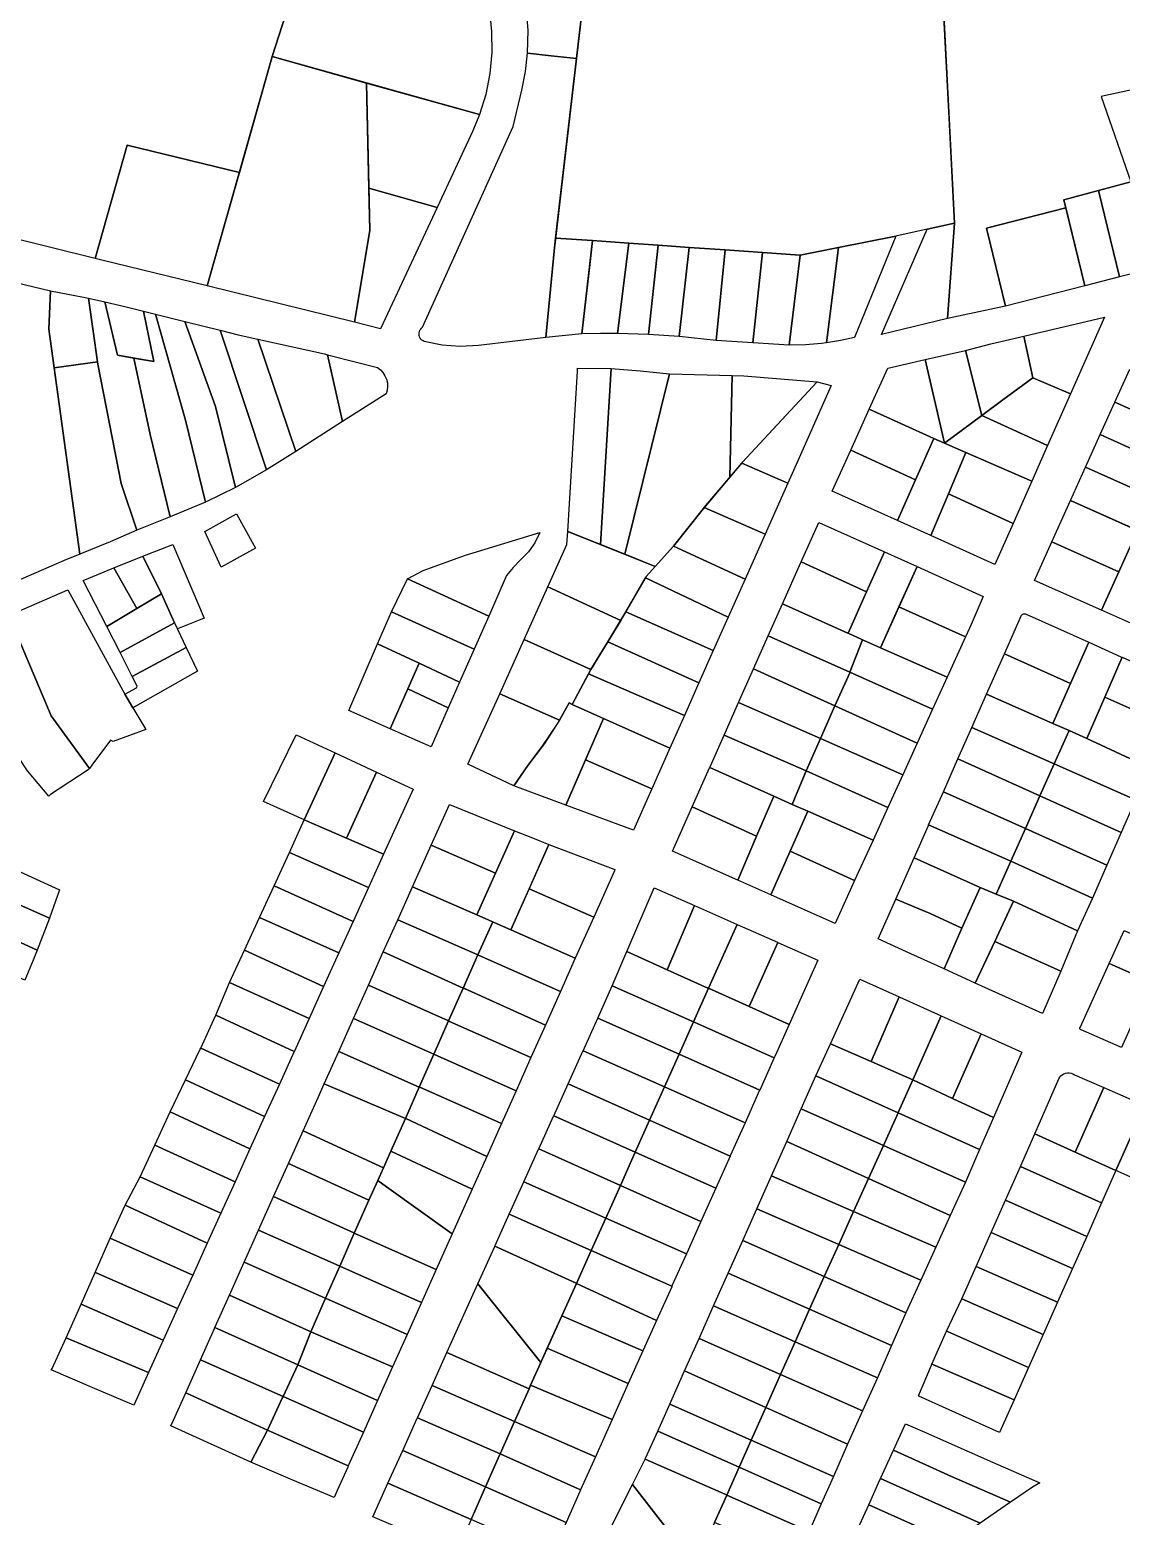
# Model space of a CAD drawing. Header units: millimetres. Extents: x 522658 to 553925, y 7796479 to 7820139.
# Drawn here: x 541053 to 541420, y 7805110 to 7805610 of the extents above; entities that cross this region are included whole.
import ezdxf

# ---------------------------------------------------------------- set-up
doc = ezdxf.new("R2010")
doc.units = ezdxf.units.MM
doc.layers.add('ZONA RESIDENCIAL 2 (ZR_2)', color=2, linetype='Continuous')

msp = doc.modelspace()

# ---------------------------------------------------------------- linework, layer by layer
at = {"layer": 'ZONA RESIDENCIAL 2 (ZR_2)'}
for points in [[(541439.02, 7805593.29), (541413.74, 7805587.81), (541423.7, 7805559.13), (541401.21, 7805553.06), (541401.86, 7805550.37), (541375.2, 7805543.5), (541381.55, 7805517.26), (541362.12, 7805513.2), (541364.39, 7805545.23), (541362.59, 7805580.5), (541359.74, 7805636.19), (541357.35, 7805683), (541356.71, 7805705.99), (541429.01, 7805706.59), (541439.02, 7805593.29)], [(541242.69, 7805539.37), (541230.26, 7805540.19), (541247.15, 7805685.32), (541259.36, 7805684.49), (541357.35, 7805683), (541364.39, 7805545.23), (541355.21, 7805543.19), (541344.65, 7805540.84), (541325.43, 7805537.05), (541312.51, 7805534.5), (541312.38, 7805534.47), (541299.81, 7805535.36), (541287.33, 7805536.23), (541275.22, 7805537.08), (541264.83, 7805537.81), (541254.89, 7805538.51), (541248.78, 7805538.94), (541242.69, 7805539.37)], [(541123.95, 7805562.29), (541086.23, 7805571.43), (541075.46, 7805533.39), (541017.12, 7805547.78), (541068.08, 7805664.23), (541082.06, 7805656.73), (541093.44, 7805651.97), (541107.46, 7805640.86), (541117.25, 7805636.09), (541123.07, 7805633.98), (541142.91, 7805626.04), (541134.99, 7805601.27), (541134.65, 7805600.07), (541123.95, 7805562.29)], [(541166.75, 7805592.37), (541167.85, 7805542.71), (541162.65, 7805511.87), (541113.14, 7805524.1), (541134.65, 7805600.07), (541134.99, 7805601.27), (541166.75, 7805592.37)], [(541237.29, 7805600.58), (541229.88, 7805536.94), (541226.99, 7805506.72), (541204.31, 7805504.03), (541198.2, 7805503.74), (541192.11, 7805504.21), (541186.12, 7805505.42), (541185.71, 7805505.62), (541185.34, 7805505.89), (541185.02, 7805506.22), (541184.76, 7805506.59), (541184.56, 7805507), (541184.44, 7805507.44), (541184.39, 7805507.89), (541184.41, 7805508.35), (541184.51, 7805508.79), (541184.68, 7805509.22), (541184.92, 7805509.61), (541185.22, 7805509.95), (541185.57, 7805510.24), (541216, 7805577.79), (541218.96, 7805590.02), (541220.17, 7805596.19), (541220.87, 7805602.43), (541228.83, 7805601.53), (541237.29, 7805600.58)], [(541190.47, 7805550.54), (541167.53, 7805556.97), (541166.75, 7805592.37), (541204.69, 7805581.74), (541202.42, 7805576.23), (541190.47, 7805550.54)], [(541123.95, 7805562.29), (541123.54, 7805560.84), (541113.14, 7805524.1), (541077.74, 7805532.83), (541075.46, 7805533.39), (541086.23, 7805571.43), (541123.95, 7805562.29)], [(541190.47, 7805550.54), (541171.46, 7805509.71), (541162.65, 7805511.87), (541167.85, 7805542.71), (541167.53, 7805556.97), (541190.47, 7805550.54)], [(541419.85, 7805527.13), (541412.82, 7805556.19), (541423.7, 7805559.13), (541424.2, 7805558.84), (541425.19, 7805558.26), (541432.9, 7805530.5), (541432.82, 7805530.47), (541419.85, 7805527.13)], [(541408.21, 7805524.13), (541401.21, 7805553.06), (541412.82, 7805556.19), (541419.85, 7805527.13), (541408.21, 7805524.13)], [(541381.55, 7805517.26), (541375.2, 7805543.5), (541401.86, 7805550.37), (541408.21, 7805524.13), (541381.55, 7805517.26)], [(541362.12, 7805513.2), (541339.92, 7805507.76), (541355.21, 7805543.19), (541364.39, 7805545.23), (541362.12, 7805513.2)], [(541239.09, 7805508.04), (541226.99, 7805506.72), (541229.88, 7805536.94), (541230.26, 7805540.19), (541242.69, 7805539.37), (541241.65, 7805530.32), (541239.09, 7805508.04)], [(541254.89, 7805538.51), (541251.13, 7805508.06), (541245.38, 7805508.11), (541239.09, 7805508.04), (541242.69, 7805539.37), (541248.78, 7805538.94), (541254.89, 7805538.51)], [(541264.83, 7805537.81), (541261.49, 7805507.72), (541251.13, 7805508.06), (541254.89, 7805538.51), (541264.83, 7805537.81)], [(541275.22, 7805537.08), (541271.88, 7805507.05), (541261.49, 7805507.72), (541264.83, 7805537.81), (541275.22, 7805537.08)], [(541287.33, 7805536.23), (541284.29, 7805505.8), (541271.88, 7805507.05), (541275.22, 7805537.08), (541287.33, 7805536.23)], [(541284.29, 7805505.8), (541287.33, 7805536.23), (541299.81, 7805535.36), (541296.62, 7805504.96), (541284.29, 7805505.8)], [(541308.85, 7805504.14), (541312.51, 7805534.5), (541325.43, 7805537.05), (541321.35, 7805504.98), (541319.75, 7805504.78), (541314.31, 7805504.3), (541308.85, 7805504.14)], [(541321.35, 7805504.98), (541325.43, 7805537.05), (541344.65, 7805540.84), (541330.79, 7805506.76), (541326.09, 7805505.75), (541321.35, 7805504.98)], [(541013.93, 7805409.59), (540989.43, 7805466.04), (540998.92, 7805508.87), (541014.56, 7805535.17), (541016.12, 7805534.81), (541043.11, 7805526.63), (541060.42, 7805522.51), (541059.91, 7805509.53), (541070.28, 7805433.84), (541065.1, 7805431.7), (541013.93, 7805409.59)], [(541296.62, 7805504.96), (541299.81, 7805535.36), (541312.38, 7805534.47), (541312.51, 7805534.5), (541308.85, 7805504.14), (541296.62, 7805504.96)], [(541076.2, 7805498.55), (541061.69, 7805496.53), (541059.91, 7805509.53), (541060.42, 7805522.51), (541071.53, 7805520.36), (541073.23, 7805519.98), (541076.2, 7805498.55)], [(541088.48, 7805499.86), (541093.91, 7805474.08), (541100.74, 7805446.46), (541089.52, 7805441.93), (541084.25, 7805457.68), (541076.31, 7805497.76), (541073.23, 7805519.98), (541078.76, 7805518.73), (541082.93, 7805500.85), (541088.48, 7805499.86)], [(541091.71, 7805515.65), (541095.18, 7805498.66), (541082.93, 7805500.85), (541078.76, 7805518.73), (541085.9, 7805517.11), (541091.71, 7805515.65)], [(541095.74, 7805514.64), (541105.82, 7805478.95), (541112.54, 7805451.4), (541100.74, 7805446.46), (541093.91, 7805474.08), (541088.48, 7805499.86), (541095.18, 7805498.66), (541091.71, 7805515.65), (541095.74, 7805514.64)], [(541112.54, 7805451.4), (541105.82, 7805478.95), (541095.74, 7805514.64), (541105.62, 7805512.16), (541115.92, 7805483.53), (541122.62, 7805456.33), (541112.54, 7805451.4)], [(541122.62, 7805456.33), (541115.92, 7805483.53), (541105.62, 7805512.16), (541117.47, 7805509.18), (541133.1, 7805462.2), (541122.62, 7805456.33)], [(541403.39, 7805487.76), (541390.71, 7805493.25), (541387.68, 7805507.19), (541414.84, 7805513.6), (541403.39, 7805487.76)], [(541133.1, 7805462.2), (541117.47, 7805509.18), (541123.52, 7805507.66), (541130.12, 7805506.2), (541142.89, 7805468.45), (541133.1, 7805462.2)], [(541380.65, 7805485.76), (541373.61, 7805480.51), (541368.1, 7805502.38), (541376.66, 7805504.59), (541387.68, 7805507.19), (541390.71, 7805493.25), (541380.65, 7805485.76)], [(541142.89, 7805468.45), (541130.12, 7805506.2), (541152.57, 7805501.23), (541153.62, 7805500.96), (541158.62, 7805478.45), (541142.89, 7805468.45)], [(541373.61, 7805480.51), (541361.11, 7805471.19), (541354.54, 7805499.37), (541368.1, 7805502.38), (541373.61, 7805480.51)], [(541061.69, 7805496.53), (541076.2, 7805498.55), (541076.31, 7805497.76), (541084.25, 7805457.68), (541089.52, 7805441.93), (541080.5, 7805438.05), (541070.28, 7805433.84), (541061.69, 7805496.53)], [(541158.62, 7805478.45), (541153.62, 7805500.96), (541170.43, 7805496.71), (541171.41, 7805495.92), (541172.25, 7805494.98), (541172.92, 7805493.92), (541173.41, 7805492.76), (541173.71, 7805491.54), (541173.8, 7805490.29), (541173.69, 7805489.04), (541173.37, 7805487.82), (541158.62, 7805478.45)], [(541248.98, 7805496.29), (541245.44, 7805437.08), (541234.38, 7805441.52), (541237.6, 7805495.43), (541237.64, 7805496.43), (541248.98, 7805496.29)], [(541268.55, 7805494.55), (541253.55, 7805433.83), (541245.44, 7805437.08), (541248.98, 7805496.29), (541258.78, 7805495.56), (541268.55, 7805494.55)], [(541361.11, 7805471.19), (541357.5, 7805472.82), (541335.75, 7805482.66), (541341.97, 7805496.4), (541354.54, 7805499.37), (541361.11, 7805471.19)], [(541289.69, 7805493.94), (541288.92, 7805459.81), (541280.07, 7805449.29), (541269.89, 7805436.53), (541263.79, 7805429.73), (541253.55, 7805433.83), (541268.55, 7805494.55), (541289.69, 7805493.94)], [(541288.92, 7805459.81), (541289.69, 7805493.94), (541293.56, 7805493.83), (541318.2, 7805491.9), (541293.04, 7805464.7), (541288.92, 7805459.81)], [(541312.6, 7805467.26), (541308.38, 7805457.78), (541292.91, 7805464.54), (541293.04, 7805464.7), (541300.36, 7805472.61), (541318.2, 7805491.9), (541322.98, 7805490.59), (541312.6, 7805467.26)], [(541395.73, 7805470.45), (541373.61, 7805480.51), (541380.65, 7805485.76), (541390.71, 7805493.25), (541403.39, 7805487.76), (541395.73, 7805470.45)], [(541450.66, 7805483.78), (541445.75, 7805472.66), (541418.37, 7805485.04), (541423.38, 7805496.12), (541450.66, 7805483.78)], [(541351.31, 7805458.92), (541329.52, 7805468.88), (541335.75, 7805482.66), (541357.5, 7805472.82), (541351.31, 7805458.92)], [(541445.75, 7805472.66), (541440.91, 7805461.72), (541413.45, 7805474.14), (541418.37, 7805485.04), (541445.75, 7805472.66)], [(541395.73, 7805470.45), (541390.41, 7805458.45), (541368.28, 7805468.1), (541361.11, 7805471.19), (541373.61, 7805480.51), (541395.73, 7805470.45)], [(541368.28, 7805468.1), (541362.42, 7805454.12), (541356.45, 7805440.16), (541345.24, 7805445.22), (541351.31, 7805458.92), (541357.5, 7805472.82), (541361.11, 7805471.19), (541368.28, 7805468.1)], [(541440.91, 7805461.72), (541436.09, 7805450.82), (541408.47, 7805463.12), (541413.45, 7805474.14), (541440.91, 7805461.72)], [(541351.31, 7805458.92), (541345.24, 7805445.22), (541323.3, 7805455.12), (541329.52, 7805468.88), (541351.31, 7805458.92)], [(541384.1, 7805444.21), (541362.42, 7805454.12), (541368.28, 7805468.1), (541390.41, 7805458.45), (541384.1, 7805444.21)], [(541308.38, 7805457.78), (541300.72, 7805440.55), (541280.29, 7805449.55), (541292.91, 7805464.54), (541308.38, 7805457.78)], [(541436.09, 7805450.82), (541431.11, 7805439.58), (541403.41, 7805451.91), (541408.47, 7805463.12), (541436.09, 7805450.82)], [(541384.1, 7805444.21), (541378.01, 7805430.44), (541356.45, 7805440.16), (541362.42, 7805454.12), (541384.1, 7805444.21)], [(541419.69, 7805427.98), (541397.14, 7805438.02), (541403.41, 7805451.91), (541425.96, 7805441.87), (541419.69, 7805427.98)], [(541129.35, 7805435.84), (541117.79, 7805429.47), (541112.35, 7805441.51), (541123.02, 7805447.47), (541129.35, 7805435.84)], [(541300.72, 7805440.55), (541293.98, 7805425.41), (541269.89, 7805436.53), (541280.07, 7805449.29), (541280.29, 7805449.55), (541300.72, 7805440.55)], [(541263.79, 7805429.73), (541260.76, 7805426.34), (541252.25, 7805411.65), (541252.2, 7805411.56), (541227.68, 7805422.86), (541234.12, 7805437.15), (541234.38, 7805441.52), (541263.79, 7805429.73)], [(541340.83, 7805434.63), (541334.81, 7805421.18), (541312.88, 7805431.32), (541318.77, 7805444.58), (541340.83, 7805434.63)], [(541437.06, 7805436.93), (541424.95, 7805410.11), (541413.84, 7805415.04), (541425.96, 7805441.87), (541437.06, 7805436.93)], [(541112.08, 7805412.35), (541103.1, 7805408.81), (541102.17, 7805410.77), (541097.72, 7805420.5), (541091.55, 7805433.24), (541101.55, 7805437.17), (541112.08, 7805412.35)], [(541185.81, 7805428.4), (541199.96, 7805433.56), (541224.97, 7805441.11), (541223.33, 7805437.7), (541221.14, 7805434.62), (541218.48, 7805431.93), (541216.02, 7805429.42), (541213.81, 7805426.69), (541207.79, 7805413.05), (541180.52, 7805425.54), (541185.81, 7805428.4)], [(541293.98, 7805425.41), (541288.34, 7805412.73), (541260.52, 7805425.92), (541260.76, 7805426.34), (541269.89, 7805436.53), (541293.98, 7805425.41)], [(541419.69, 7805427.98), (541413.84, 7805415.04), (541391.28, 7805425.05), (541397.14, 7805438.02), (541419.69, 7805427.98)], [(541089.47, 7805415.6), (541081.77, 7805429.26), (541091.55, 7805433.24), (541097.72, 7805420.5), (541089.47, 7805415.6)], [(541334.81, 7805421.18), (541328.65, 7805407.25), (541328.51, 7805407.31), (541306.61, 7805417.2), (541312.78, 7805431.1), (541312.88, 7805431.32), (541334.81, 7805421.18)], [(541328.65, 7805407.25), (541334.81, 7805421.18), (541340.83, 7805434.63), (541351.82, 7805429.68), (541339.52, 7805402.41), (541333.43, 7805405.09), (541333.25, 7805405.17), (541328.65, 7805407.25)], [(541089.47, 7805415.6), (541079.35, 7805409.59), (541071.46, 7805425.06), (541081.77, 7805429.26), (541089.47, 7805415.6)], [(541368.12, 7805406.08), (541345.73, 7805416.18), (541351.82, 7805429.68), (541374.03, 7805419.66), (541370.03, 7805410.26), (541368.22, 7805406.29), (541368.12, 7805406.08)], [(541073.53, 7805361.8), (541060.66, 7805379.46), (541046.49, 7805413.2), (541066.28, 7805421.84), (541085.41, 7805386.75), (541088.18, 7805382.15), (541092.54, 7805374.94), (541081.57, 7805370.81), (541080.68, 7805371.35), (541074.38, 7805362.93), (541073.53, 7805361.8)], [(541202.88, 7805401.91), (541175.12, 7805414.44), (541180.52, 7805425.54), (541207.79, 7805413.05), (541202.88, 7805401.91)], [(541252.2, 7805411.56), (541242.18, 7805395.09), (541219.71, 7805405.17), (541227.68, 7805422.86), (541252.2, 7805411.56)], [(541288.34, 7805412.73), (541283.31, 7805401.43), (541253.86, 7805414.43), (541260.52, 7805425.92), (541288.34, 7805412.73)], [(541102.17, 7805410.77), (541083.82, 7805400.82), (541079.35, 7805409.59), (541089.47, 7805415.6), (541097.72, 7805420.5), (541102.17, 7805410.77)], [(541329.23, 7805394.14), (541301.82, 7805406.42), (541306.61, 7805417.2), (541328.51, 7805407.31), (541328.65, 7805407.25), (541333.25, 7805405.17), (541333.43, 7805405.09), (541329.23, 7805394.14)], [(541052.71, 7805360.99), (541039.16, 7805381.4), (541030.27, 7805406.12), (541046.49, 7805413.2), (541060.66, 7805379.46), (541073.53, 7805361.8), (541073.16, 7805361.3), (541060.46, 7805353.04), (541059.88, 7805352.52), (541052.71, 7805360.99)], [(541202.88, 7805401.91), (541198, 7805390.86), (541184.39, 7805397.22), (541170.45, 7805403.74), (541175.12, 7805414.44), (541202.88, 7805401.91)], [(541283.31, 7805401.43), (541278.46, 7805390.54), (541247.86, 7805404.43), (541252.25, 7805411.65), (541253.86, 7805414.43), (541283.31, 7805401.43)], [(541368.12, 7805406.08), (541361.97, 7805392.54), (541339.52, 7805402.41), (541345.73, 7805416.18), (541368.12, 7805406.08)], [(541403.46, 7805390.39), (541381.23, 7805400.4), (541386.94, 7805413.3), (541387.09, 7805413.47), (541387.26, 7805413.61), (541387.45, 7805413.72), (541387.66, 7805413.8), (541387.89, 7805413.84), (541388.11, 7805413.83), (541388.33, 7805413.8), (541388.54, 7805413.72), (541409.59, 7805404.24), (541403.46, 7805390.39)], [(541106.07, 7805402.53), (541087.93, 7805392.77), (541083.82, 7805400.82), (541102.17, 7805410.77), (541106.07, 7805402.53)], [(541329.23, 7805394.14), (541329.18, 7805394), (541324.2, 7805382.91), (541296.88, 7805395.32), (541301.82, 7805406.42), (541329.23, 7805394.14)], [(541109.92, 7805394.52), (541088.18, 7805382.15), (541085.41, 7805386.75), (541089.32, 7805388.87), (541089.59, 7805389.5), (541087.93, 7805392.77), (541106.07, 7805402.53), (541109.92, 7805394.52)], [(541184.39, 7805397.22), (541180.56, 7805388.52), (541174.67, 7805375.16), (541160.79, 7805381.28), (541170.45, 7805403.74), (541184.39, 7805397.22)], [(541231.6, 7805378.06), (541211.49, 7805386.94), (541219.71, 7805405.17), (541242.17, 7805395.07), (541235.95, 7805383.54), (541235.84, 7805383.35), (541234.81, 7805383.83), (541231.6, 7805378.06)], [(541278.46, 7805390.54), (541273.6, 7805379.62), (541241.4, 7805393.65), (541242.15, 7805395.05), (541247.86, 7805404.43), (541278.46, 7805390.54)], [(541357.03, 7805381.69), (541329.23, 7805394.14), (541333.43, 7805405.09), (541339.52, 7805402.41), (541361.97, 7805392.54), (541357.03, 7805381.69)], [(541420.81, 7805399.19), (541414.92, 7805385.73), (541408.87, 7805371.91), (541408.71, 7805371.98), (541402.94, 7805374.53), (541397.5, 7805376.94), (541403.46, 7805390.39), (541409.59, 7805404.24), (541420.38, 7805399.38), (541420.81, 7805399.19)], [(541180.56, 7805388.52), (541184.39, 7805397.22), (541198, 7805390.86), (541194.17, 7805382.16), (541180.56, 7805388.52)], [(541403.46, 7805390.39), (541397.5, 7805376.94), (541375.21, 7805386.8), (541381.23, 7805400.4), (541403.46, 7805390.39)], [(541436.1, 7805376.31), (541414.92, 7805385.73), (541420.81, 7805399.19), (541441.91, 7805389.69), (541436.1, 7805376.31)], [(541273.6, 7805379.62), (541268.7, 7805368.61), (541235.84, 7805383.35), (541235.95, 7805383.54), (541241.4, 7805393.65), (541273.6, 7805379.62)], [(541324.2, 7805382.91), (541319.4, 7805371.81), (541291.84, 7805383.98), (541296.88, 7805395.32), (541324.2, 7805382.91)], [(541357.03, 7805381.69), (541351.87, 7805370.35), (541324.2, 7805382.91), (541329.18, 7805394), (541329.23, 7805394.14), (541357.03, 7805381.69)], [(541194.17, 7805382.16), (541188.41, 7805369.1), (541174.67, 7805375.16), (541180.56, 7805388.52), (541194.17, 7805382.16)], [(541231.6, 7805378.06), (541226.56, 7805370.22), (541220.95, 7805362.79), (541216.24, 7805355.99), (541200.81, 7805363.23), (541211.49, 7805386.94), (541231.6, 7805378.06)], [(541402.94, 7805374.53), (541397.95, 7805363.35), (541370.26, 7805375.6), (541375.21, 7805386.8), (541397.5, 7805376.94), (541402.94, 7805374.53)], [(541235.84, 7805383.35), (541246.43, 7805378.6), (541233.7, 7805349.49), (541216.24, 7805355.99), (541220.95, 7805362.79), (541226.04, 7805369.48), (541230.67, 7805376.51), (541234.81, 7805383.83), (541235.84, 7805383.35)], [(541314.54, 7805360.94), (541286.98, 7805373.03), (541291.84, 7805383.98), (541319.4, 7805371.81), (541314.54, 7805360.94)], [(541319.4, 7805371.81), (541324.2, 7805382.91), (541351.87, 7805370.35), (541346.99, 7805359.62), (541319.4, 7805371.81)], [(541436.1, 7805376.31), (541436.03, 7805376.15), (541429.93, 7805362.1), (541408.87, 7805371.91), (541414.92, 7805385.73), (541436.1, 7805376.31)], [(541262.63, 7805354.97), (541240.34, 7805364.67), (541246.43, 7805378.6), (541268.7, 7805368.61), (541262.63, 7805354.97)], [(541132.06, 7805350.66), (541143.01, 7805373.09), (541156.15, 7805367), (541145.79, 7805344.46), (541132.06, 7805350.66)], [(541314.54, 7805360.94), (541309.84, 7805349.7), (541303.65, 7805352.48), (541282.15, 7805362.16), (541286.98, 7805373.03), (541314.54, 7805360.94)], [(541341.98, 7805348.6), (541314.54, 7805360.94), (541319.4, 7805371.81), (541346.99, 7805359.62), (541341.98, 7805348.6)], [(541397.95, 7805363.35), (541393.14, 7805352.54), (541365.55, 7805364.97), (541370.26, 7805375.6), (541397.95, 7805363.35)], [(541408.87, 7805371.91), (541429.93, 7805362.1), (541425.24, 7805351.28), (541397.95, 7805363.35), (541402.94, 7805374.53), (541408.71, 7805371.98), (541408.87, 7805371.91)], [(541170.11, 7805360.53), (541159.98, 7805338.34), (541145.79, 7805344.46), (541156.15, 7805367), (541170.11, 7805360.53)], [(541262.63, 7805354.97), (541256.43, 7805341.03), (541233.7, 7805349.49), (541240.34, 7805364.67), (541262.63, 7805354.97)], [(541303.65, 7805352.48), (541297.89, 7805339.06), (541276.25, 7805348.9), (541282.07, 7805361.99), (541282.15, 7805362.16), (541303.65, 7805352.48)], [(541393.14, 7805352.54), (541388.25, 7805341.56), (541360.69, 7805353.98), (541365.55, 7805364.97), (541393.14, 7805352.54)], [(541393.14, 7805352.54), (541397.95, 7805363.35), (541425.24, 7805351.28), (541420.45, 7805340.24), (541393.14, 7805352.54)], [(541159.98, 7805338.34), (541170.11, 7805360.53), (541182.38, 7805354.84), (541172.46, 7805332.96), (541159.98, 7805338.34)], [(541341.98, 7805348.6), (541337.03, 7805337.72), (541315.07, 7805347.39), (541309.84, 7805349.7), (541314.54, 7805360.94), (541341.98, 7805348.6)], [(541309.14, 7805333.94), (541302.67, 7805319.25), (541291.51, 7805324.2), (541297.89, 7805339.06), (541303.65, 7805352.48), (541309.84, 7805349.7), (541315.07, 7805347.39), (541309.14, 7805333.94)], [(541383.36, 7805330.58), (541355.73, 7805342.77), (541360.69, 7805353.98), (541388.25, 7805341.56), (541383.36, 7805330.58)], [(541388.25, 7805341.56), (541393.14, 7805352.54), (541420.45, 7805340.24), (541415.67, 7805329.21), (541388.25, 7805341.56)], [(541210.05, 7805326.56), (541188.48, 7805336.01), (541194.58, 7805349.63), (541216.45, 7805340.84), (541210.05, 7805326.56)], [(541297.89, 7805339.06), (541291.51, 7805324.2), (541269.59, 7805333.91), (541276.25, 7805348.9), (541297.89, 7805339.06)], [(541309.14, 7805333.94), (541315.07, 7805347.39), (541337.03, 7805337.72), (541330.83, 7805324.08), (541309.14, 7805333.94)], [(541172.46, 7805332.96), (541167.38, 7805321.74), (541140.78, 7805333.57), (541145.79, 7805344.46), (541159.98, 7805338.34), (541172.46, 7805332.96)], [(541383.36, 7805330.58), (541378.42, 7805319.5), (541373.03, 7805321.79), (541350.84, 7805331.72), (541355.65, 7805342.6), (541355.73, 7805342.77), (541383.36, 7805330.58)], [(541383.36, 7805330.58), (541388.25, 7805341.56), (541415.67, 7805329.21), (541410.87, 7805318.16), (541383.36, 7805330.58)], [(541063.52, 7805320.98), (541060.12, 7805311.44), (541019.96, 7805329.24), (541023.86, 7805338.19), (541044.91, 7805329.47), (541063.52, 7805320.98)], [(541228.06, 7805336.18), (541215.2, 7805307.48), (541209.64, 7805309.93), (541203.75, 7805312.52), (541216.45, 7805340.84), (541222.5, 7805338.41), (541228.06, 7805336.18)], [(541221.38, 7805321.28), (541228.06, 7805336.18), (541250.23, 7805327.78), (541250.04, 7805327.35), (541243.11, 7805311.76), (541221.38, 7805321.28)], [(541167.38, 7805321.74), (541162.19, 7805310.3), (541135.62, 7805322.35), (541140.78, 7805333.57), (541167.38, 7805321.74)], [(541210.05, 7805326.56), (541203.75, 7805312.52), (541182.2, 7805322.01), (541188.48, 7805336.01), (541210.05, 7805326.56)], [(541302.67, 7805319.25), (541309.14, 7805333.94), (541330.83, 7805324.08), (541324.28, 7805309.68), (541302.67, 7805319.25)], [(541366.94, 7805308.04), (541356.19, 7805313.04), (541344.7, 7805317.86), (541350.84, 7805331.72), (541373.03, 7805321.79), (541366.94, 7805308.04)], [(541060.12, 7805311.44), (541056.01, 7805300.71), (541015.58, 7805319.18), (541019.96, 7805329.24), (541060.12, 7805311.44)], [(541378.42, 7805319.5), (541383.36, 7805330.58), (541410.87, 7805318.16), (541405.79, 7805307.13), (541384.3, 7805317.15), (541378.42, 7805319.5)], [(541162.19, 7805310.3), (541157.43, 7805299.79), (541130.71, 7805311.68), (541135.62, 7805322.35), (541162.19, 7805310.3)], [(541209.14, 7805310.15), (541204.18, 7805299.04), (541177.22, 7805310.91), (541182.2, 7805322.01), (541209.14, 7805310.15)], [(541243.11, 7805311.76), (541236.92, 7805297.92), (541215.2, 7805307.48), (541221.38, 7805321.28), (541243.11, 7805311.76)], [(541277.01, 7805315.65), (541267.85, 7805294.08), (541254.25, 7805300.19), (541263.39, 7805321.66), (541277.01, 7805315.65)], [(541384.3, 7805317.15), (541377.93, 7805303.55), (541371.39, 7805289.6), (541360.89, 7805294.38), (541366.94, 7805308.04), (541373.03, 7805321.79), (541378.42, 7805319.5), (541384.3, 7805317.15)], [(541054.66, 7805297.33), (541051.85, 7805290.6), (541011.1, 7805309.13), (541015.29, 7805318.51), (541015.58, 7805319.18), (541056.01, 7805300.71), (541054.66, 7805297.33)], [(541366.94, 7805308.04), (541360.89, 7805294.38), (541349.78, 7805299.43), (541338.71, 7805304.43), (541344.7, 7805317.86), (541356.19, 7805313.04), (541366.94, 7805308.04)], [(541400.19, 7805293.55), (541377.93, 7805303.55), (541384.3, 7805317.15), (541405.79, 7805307.13), (541400.19, 7805293.55)], [(541157.43, 7805299.79), (541152.27, 7805288.42), (541125.67, 7805300.69), (541130.71, 7805311.68), (541157.43, 7805299.79)], [(541291.33, 7805309.33), (541281.73, 7805287.84), (541281.53, 7805287.93), (541267.85, 7805294.08), (541277.01, 7805315.65), (541291.12, 7805309.42), (541291.33, 7805309.33)], [(541204.18, 7805299.04), (541199.22, 7805287.92), (541172.36, 7805300.06), (541177.22, 7805310.91), (541204.18, 7805299.04)], [(541204.18, 7805299.04), (541209.14, 7805310.15), (541209.64, 7805309.93), (541236.92, 7805297.92), (541231.95, 7805286.81), (541204.63, 7805298.84), (541204.3, 7805298.99), (541204.18, 7805299.04)], [(541281.73, 7805287.84), (541291.33, 7805309.33), (541304.95, 7805303.31), (541305.04, 7805303.26), (541295.38, 7805281.71), (541281.73, 7805287.84)], [(541449.1, 7805294.99), (541444.15, 7805283.9), (541430.41, 7805289.99), (541416.46, 7805296.18), (541421.48, 7805307.24), (541449.1, 7805294.99)], [(541295.38, 7805281.71), (541305.04, 7805303.26), (541318.52, 7805297.32), (541312.86, 7805284.69), (541308.82, 7805275.67), (541295.38, 7805281.71)], [(541400.19, 7805293.55), (541394.02, 7805279.31), (541371.39, 7805289.6), (541377.93, 7805303.55), (541400.19, 7805293.55)], [(541152.27, 7805288.42), (541147.41, 7805277.69), (541120.63, 7805289.73), (541125.67, 7805300.69), (541152.27, 7805288.42)], [(541199.22, 7805287.92), (541194.29, 7805276.88), (541167.35, 7805288.89), (541172.36, 7805300.06), (541199.22, 7805287.92)], [(541199.22, 7805287.92), (541204.18, 7805299.04), (541204.3, 7805298.99), (541204.63, 7805298.84), (541231.95, 7805286.81), (541226.86, 7805275.43), (541199.62, 7805287.74), (541199.45, 7805287.82), (541199.22, 7805287.92)], [(541276.67, 7805276.51), (541249.34, 7805288.65), (541254.25, 7805300.19), (541267.85, 7805294.08), (541281.53, 7805287.93), (541281.73, 7805287.84), (541276.67, 7805276.51)], [(541406.63, 7805274.6), (541416.46, 7805296.18), (541430.41, 7805289.99), (541420.53, 7805267.88), (541406.97, 7805273.86), (541406.89, 7805273.89), (541406.81, 7805273.92), (541406.74, 7805273.97), (541406.68, 7805274.04), (541406.64, 7805274.11), (541406.6, 7805274.19), (541406.58, 7805274.27), (541406.57, 7805274.35), (541406.58, 7805274.44), (541406.6, 7805274.52), (541406.63, 7805274.6)], [(541142.36, 7805266.55), (541116.06, 7805278.84), (541120.63, 7805289.73), (541147.41, 7805277.69), (541142.44, 7805266.73), (541142.36, 7805266.55)], [(541194.29, 7805276.88), (541189.33, 7805265.66), (541162.33, 7805277.69), (541167.35, 7805288.89), (541194.29, 7805276.88)], [(541194.29, 7805276.88), (541199.22, 7805287.92), (541199.45, 7805287.82), (541199.62, 7805287.74), (541226.86, 7805275.43), (541221.99, 7805264.54), (541194.64, 7805276.72), (541194.29, 7805276.88)], [(541276.67, 7805276.51), (541271.82, 7805265.67), (541244.46, 7805277.82), (541249.34, 7805288.65), (541276.67, 7805276.51)], [(541303.8, 7805264.47), (541276.67, 7805276.51), (541281.73, 7805287.84), (541295.38, 7805281.71), (541308.82, 7805275.67), (541303.97, 7805264.84), (541303.8, 7805264.47)], [(541345.81, 7805284.96), (541336.38, 7805263.2), (541322.7, 7805269.17), (541332.6, 7805290.93), (541345.81, 7805284.96)], [(541336.38, 7805263.2), (541345.81, 7805284.96), (541359.97, 7805278.56), (541350.4, 7805257.07), (541336.38, 7805263.2)], [(541137.41, 7805255.61), (541111, 7805267.7), (541115.93, 7805278.53), (541116.06, 7805278.84), (541142.36, 7805266.55), (541137.41, 7805255.61)], [(541189.33, 7805265.66), (541184.44, 7805254.6), (541157.35, 7805266.57), (541162.33, 7805277.69), (541189.33, 7805265.66)], [(541189.33, 7805265.66), (541194.29, 7805276.88), (541194.64, 7805276.72), (541221.99, 7805264.54), (541216.98, 7805253.34), (541189.59, 7805265.54), (541189.33, 7805265.66)], [(541271.82, 7805265.67), (541266.91, 7805254.68), (541239.51, 7805266.85), (541244.46, 7805277.82), (541271.82, 7805265.67)], [(541303.8, 7805264.47), (541303.68, 7805264.2), (541298.95, 7805253.62), (541271.82, 7805265.67), (541276.67, 7805276.51), (541303.8, 7805264.47)], [(541373.42, 7805272.48), (541363.76, 7805250.81), (541350.4, 7805257.07), (541359.97, 7805278.56), (541373.42, 7805272.48)], [(541363.76, 7805250.81), (541373.42, 7805272.48), (541387.04, 7805266.32), (541377.54, 7805244.35), (541363.76, 7805250.81)], [(541137.41, 7805255.61), (541132.44, 7805244.67), (541105.86, 7805257.05), (541110.83, 7805267.33), (541111, 7805267.7), (541137.41, 7805255.61)], [(541184.44, 7805254.6), (541179.79, 7805244.08), (541152.49, 7805255.73), (541157.35, 7805266.57), (541184.44, 7805254.6)], [(541266.91, 7805254.68), (541261.88, 7805243.44), (541234.49, 7805255.7), (541239.42, 7805266.65), (541239.51, 7805266.85), (541266.91, 7805254.68)], [(541350.4, 7805257.07), (541345.48, 7805246.01), (541345.45, 7805245.94), (541317.79, 7805258.39), (541322.7, 7805269.17), (541336.38, 7805263.2), (541350.4, 7805257.07)], [(541184.44, 7805254.6), (541189.33, 7805265.66), (541189.59, 7805265.54), (541216.98, 7805253.34), (541212.09, 7805242.39), (541184.61, 7805254.52), (541184.44, 7805254.6)], [(541298.95, 7805253.62), (541298.9, 7805253.51), (541294.03, 7805242.63), (541266.91, 7805254.68), (541271.82, 7805265.67), (541298.95, 7805253.62)], [(541132.44, 7805244.67), (541127.51, 7805233.79), (541100.66, 7805246.29), (541105.86, 7805257.05), (541132.44, 7805244.67)], [(541340.5, 7805234.97), (541312.87, 7805247.3), (541317.79, 7805258.39), (541345.45, 7805245.94), (541340.5, 7805234.97)], [(541377.54, 7805244.35), (541372.85, 7805233.6), (541345.45, 7805245.94), (541345.48, 7805246.01), (541350.4, 7805257.07), (541363.76, 7805250.81), (541377.54, 7805244.35)], [(541414.63, 7805254.43), (541405.02, 7805232.71), (541391.38, 7805238.83), (541399.48, 7805257.37), (541399.8, 7805257.9), (541400.2, 7805258.36), (541400.67, 7805258.75), (541401.21, 7805259.05), (541401.79, 7805259.25), (541402.39, 7805259.35), (541403.01, 7805259.35), (541403.61, 7805259.24), (541404.19, 7805259.03), (541404.72, 7805258.72), (541414.63, 7805254.43)], [(541179.79, 7805244.08), (541174.93, 7805233.09), (541172.39, 7805227.47), (541145.36, 7805239.83), (541150.41, 7805251.09), (541152.49, 7805255.73), (541179.79, 7805244.08)], [(541179.79, 7805244.08), (541184.44, 7805254.6), (541184.61, 7805254.52), (541212.09, 7805242.39), (541207.13, 7805231.3), (541179.88, 7805244.04), (541179.79, 7805244.08)], [(541261.88, 7805243.44), (541257.08, 7805232.7), (541229.65, 7805244.98), (541234.49, 7805255.7), (541261.88, 7805243.44)], [(541294.03, 7805242.63), (541289.01, 7805231.44), (541288.95, 7805231.32), (541261.88, 7805243.44), (541266.91, 7805254.68), (541294.03, 7805242.63)], [(541405.02, 7805232.71), (541414.63, 7805254.43), (541428.41, 7805248.46), (541418.7, 7805226.58), (541405.02, 7805232.71)], [(541122.51, 7805222.77), (541095.48, 7805235.03), (541100.66, 7805246.29), (541127.51, 7805233.79), (541122.51, 7805222.77)], [(541335.49, 7805223.88), (541308.01, 7805236.32), (541312.87, 7805247.3), (541340.5, 7805234.97), (541335.49, 7805223.88)], [(541441.98, 7805242.11), (541432.37, 7805220.45), (541418.7, 7805226.58), (541428.41, 7805248.46), (541441.98, 7805242.11)], [(541174.93, 7805233.09), (541179.79, 7805244.08), (541179.88, 7805244.04), (541207.13, 7805231.3), (541202.21, 7805220.3), (541174.93, 7805233.09)], [(541257.08, 7805232.7), (541252.1, 7805221.55), (541224.64, 7805233.85), (541229.58, 7805244.83), (541229.65, 7805244.98), (541257.08, 7805232.7)], [(541288.95, 7805231.32), (541284.15, 7805220.59), (541257.08, 7805232.7), (541261.88, 7805243.44), (541288.95, 7805231.32)], [(541368.08, 7805222.66), (541340.5, 7805234.97), (541345.45, 7805245.94), (541372.85, 7805233.6), (541368.08, 7805222.66)], [(541172.39, 7805227.47), (541170.47, 7805223.21), (541167.47, 7805216.57), (541140.47, 7805228.92), (541145.36, 7805239.83), (541172.39, 7805227.47)], [(541330.48, 7805212.79), (541302.9, 7805224.78), (541308.01, 7805236.32), (541335.49, 7805223.88), (541330.48, 7805212.79)], [(541418.7, 7805226.58), (541413.85, 7805215.64), (541386.59, 7805227.86), (541391.38, 7805238.83), (541405.02, 7805232.71), (541418.7, 7805226.58)], [(541117.71, 7805212.18), (541090.62, 7805224.46), (541095.48, 7805235.03), (541122.51, 7805222.77), (541117.71, 7805212.18)], [(541195.46, 7805205.19), (541173.41, 7805221.09), (541170.47, 7805223.21), (541172.39, 7805227.47), (541174.93, 7805233.09), (541202.21, 7805220.3), (541195.46, 7805205.19)], [(541252.1, 7805221.55), (541247.17, 7805210.52), (541219.62, 7805222.71), (541224.57, 7805233.7), (541224.64, 7805233.85), (541252.1, 7805221.55)], [(541284.15, 7805220.59), (541279.16, 7805209.44), (541252.1, 7805221.55), (541257.08, 7805232.7), (541284.15, 7805220.59)], [(541362.97, 7805211.44), (541335.49, 7805223.88), (541340.5, 7805234.97), (541368.08, 7805222.66), (541362.97, 7805211.44)], [(541167.47, 7805216.57), (541162.58, 7805205.47), (541162.48, 7805205.52), (541135.47, 7805217.75), (541140.47, 7805228.92), (541167.47, 7805216.57)], [(541413.85, 7805215.64), (541408.86, 7805204.39), (541381.61, 7805216.61), (541386.59, 7805227.86), (541413.85, 7805215.64)], [(541117.71, 7805212.18), (541113.16, 7805202.15), (541085.6, 7805214.89), (541090.62, 7805224.46), (541117.71, 7805212.18)], [(541162.58, 7805205.47), (541167.47, 7805216.57), (541170.47, 7805223.21), (541173.41, 7805221.09), (541195.46, 7805205.19), (541190.12, 7805193.25), (541165.38, 7805204.23), (541162.58, 7805205.47)], [(541247.17, 7805210.52), (541242.29, 7805199.59), (541214.7, 7805211.8), (541219.62, 7805222.71), (541247.17, 7805210.52)], [(541279.16, 7805209.44), (541274.37, 7805198.74), (541274.27, 7805198.52), (541247.17, 7805210.52), (541252.1, 7805221.55), (541279.16, 7805209.44)], [(541325.47, 7805201.7), (541297.97, 7805213.66), (541302.9, 7805224.78), (541330.48, 7805212.79), (541325.47, 7805201.7)], [(541358.12, 7805200.77), (541330.48, 7805212.79), (541335.49, 7805223.88), (541362.97, 7805211.44), (541358.12, 7805200.77)], [(541162.58, 7805205.47), (541157.7, 7805194.38), (541157.49, 7805194.47), (541130.42, 7805206.49), (541135.47, 7805217.75), (541162.48, 7805205.52), (541162.58, 7805205.47)], [(541408.86, 7805204.39), (541404.07, 7805193.59), (541376.76, 7805205.64), (541381.61, 7805216.61), (541408.86, 7805204.39)], [(541113.16, 7805202.15), (541108.27, 7805191.35), (541080.52, 7805203.8), (541085.6, 7805214.89), (541113.16, 7805202.15)], [(541242.29, 7805199.59), (541237.36, 7805188.56), (541237.19, 7805188.64), (541209.84, 7805201.04), (541209.98, 7805201.35), (541214.7, 7805211.8), (541242.29, 7805199.59)], [(541320.58, 7805190.86), (541293.23, 7805202.97), (541297.97, 7805213.66), (541325.47, 7805201.7), (541320.58, 7805190.86)], [(541353.09, 7805189.68), (541325.47, 7805201.7), (541330.48, 7805212.79), (541358.12, 7805200.77), (541353.09, 7805189.68)], [(541157.7, 7805194.38), (541152.94, 7805183.56), (541152.63, 7805183.7), (541125.59, 7805195.71), (541130.42, 7805206.49), (541157.49, 7805194.47), (541157.7, 7805194.38)], [(541274.27, 7805198.52), (541269.54, 7805187.96), (541269.38, 7805187.6), (541242.29, 7805199.59), (541247.17, 7805210.52), (541274.27, 7805198.52)], [(541108.27, 7805191.35), (541103.18, 7805180.13), (541075.76, 7805192.12), (541075.44, 7805192.27), (541080.52, 7805203.8), (541108.27, 7805191.35)], [(541190.12, 7805193.25), (541185.17, 7805182.18), (541157.7, 7805194.38), (541162.58, 7805205.47), (541165.38, 7805204.23), (541190.12, 7805193.25)], [(541315.68, 7805179.87), (541288.32, 7805191.98), (541293.23, 7805202.97), (541320.57, 7805190.84), (541315.68, 7805179.87)], [(541348.1, 7805178.68), (541320.58, 7805190.86), (541325.47, 7805201.7), (541353.09, 7805189.68), (541348.1, 7805178.68)], [(541404.07, 7805193.59), (541399.04, 7805182.25), (541371.75, 7805194.3), (541376.76, 7805205.64), (541404.07, 7805193.59)], [(541237.36, 7805188.56), (541232.4, 7805177.64), (541225.3, 7805162), (541204.17, 7805188.45), (541209.71, 7805200.75), (541209.84, 7805201.04), (541237.19, 7805188.64), (541237.36, 7805188.56)], [(541269.38, 7805187.6), (541269.32, 7805187.46), (541264.2, 7805176.03), (541237.36, 7805188.56), (541242.29, 7805199.59), (541269.38, 7805187.6)], [(541103.18, 7805180.13), (541098.37, 7805169.51), (541070.74, 7805181.62), (541075.44, 7805192.27), (541075.76, 7805192.12), (541103.18, 7805180.13)], [(541152.94, 7805183.56), (541147.99, 7805172.32), (541147.57, 7805172.5), (541120.6, 7805184.57), (541125.59, 7805195.71), (541152.63, 7805183.7), (541152.94, 7805183.56)], [(541152.94, 7805183.56), (541157.7, 7805194.38), (541185.17, 7805182.18), (541180.35, 7805171.39), (541152.94, 7805183.56)], [(541310.8, 7805168.93), (541283.41, 7805180.97), (541288.32, 7805191.98), (541315.68, 7805179.87), (541310.8, 7805168.93)], [(541399.04, 7805182.25), (541394.19, 7805171.33), (541366.91, 7805183.37), (541371.75, 7805194.3), (541399.04, 7805182.25)], [(541225.3, 7805162), (541221.89, 7805154.38), (541221.86, 7805154.3), (541221.35, 7805153.14), (541193.73, 7805165.29), (541204.17, 7805188.45), (541225.3, 7805162)], [(541259.63, 7805165.84), (541232.4, 7805177.64), (541237.36, 7805188.56), (541264.2, 7805176.03), (541259.73, 7805166.06), (541259.63, 7805165.84)], [(541343.28, 7805167.66), (541315.68, 7805179.87), (541320.57, 7805190.84), (541348.1, 7805178.68), (541343.28, 7805167.66)], [(541098.37, 7805169.51), (541093.41, 7805158.59), (541065.72, 7805170.29), (541070.74, 7805181.62), (541098.37, 7805169.51)], [(541143.58, 7805161.2), (541115.76, 7805173.74), (541120.6, 7805184.57), (541147.57, 7805172.5), (541147.99, 7805172.32), (541143.58, 7805161.2)], [(541147.99, 7805172.32), (541152.94, 7805183.56), (541180.35, 7805171.39), (541175.46, 7805160.46), (541147.99, 7805172.32)], [(541366.91, 7805183.37), (541394.19, 7805171.33), (541389.3, 7805160.3), (541362.03, 7805172.34), (541361.71, 7805172.48), (541366.91, 7805183.37)], [(541259.63, 7805165.84), (541254.73, 7805154.89), (541227.47, 7805166.78), (541232.4, 7805177.64), (541259.63, 7805165.84)], [(541305.87, 7805157.88), (541278.51, 7805169.99), (541283.41, 7805180.97), (541310.8, 7805168.93), (541305.87, 7805157.88)], [(541338.51, 7805156.75), (541310.8, 7805168.93), (541315.68, 7805179.87), (541343.28, 7805167.66), (541338.51, 7805156.75)], [(541138.63, 7805150.46), (541110.87, 7805162.83), (541115.58, 7805173.35), (541115.76, 7805173.74), (541143.58, 7805161.2), (541138.63, 7805150.46)], [(541170.41, 7805149.16), (541143.58, 7805161.2), (541147.99, 7805172.32), (541175.46, 7805160.46), (541170.41, 7805149.16)], [(541362.03, 7805172.34), (541389.3, 7805160.3), (541384.44, 7805149.34), (541357.14, 7805161.3), (541356.83, 7805161.43), (541361.71, 7805172.48), (541362.03, 7805172.34)], [(541088.55, 7805147.86), (541088.42, 7805147.58), (541074.51, 7805153.54), (541060.72, 7805159.43), (541060.98, 7805159.99), (541065.72, 7805170.29), (541093.41, 7805158.59), (541088.55, 7805147.86)], [(541254.73, 7805154.89), (541249.31, 7805142.79), (541221.89, 7805154.38), (541225.3, 7805162), (541227.47, 7805166.78), (541254.73, 7805154.89)], [(541300.94, 7805146.84), (541273.65, 7805159.1), (541278.51, 7805169.99), (541305.87, 7805157.88), (541300.94, 7805146.84)], [(541333.48, 7805145.65), (541305.87, 7805157.88), (541310.8, 7805168.93), (541338.51, 7805156.75), (541333.48, 7805145.65)], [(541133.42, 7805139.24), (541105.92, 7805151.8), (541110.87, 7805162.83), (541138.63, 7805150.46), (541138.5, 7805150.17), (541133.42, 7805139.24)], [(541170.41, 7805149.16), (541165.64, 7805138.47), (541138.63, 7805150.46), (541143.58, 7805161.2), (541170.41, 7805149.16)], [(541221.35, 7805153.14), (541216.46, 7805142.11), (541188.75, 7805154.25), (541193.73, 7805165.29), (541221.35, 7805153.14)], [(541352.26, 7805150.73), (541356.68, 7805161.09), (541356.83, 7805161.43), (541357.14, 7805161.3), (541384.44, 7805149.34), (541379.59, 7805138.4), (541352.43, 7805150.65), (541352.26, 7805150.73)], [(541296.04, 7805135.81), (541268.65, 7805147.92), (541273.65, 7805159.1), (541300.94, 7805146.84), (541296.04, 7805135.81)], [(541328.42, 7805134.49), (541300.94, 7805146.84), (541305.87, 7805157.88), (541333.48, 7805145.65), (541328.42, 7805134.49)], [(541127.78, 7805128.39), (541100.93, 7805140.65), (541101.79, 7805142.57), (541105.92, 7805151.8), (541133.42, 7805139.24), (541127.78, 7805128.39)], [(541211.65, 7805131.24), (541183.83, 7805143.32), (541188.75, 7805154.25), (541216.46, 7805142.11), (541211.65, 7805131.24)], [(541249.31, 7805142.79), (541243.67, 7805130.2), (541216.46, 7805142.11), (541221.35, 7805153.14), (541221.86, 7805154.3), (541221.89, 7805154.38), (541249.31, 7805142.79)], [(541165.64, 7805138.47), (541160.59, 7805127.16), (541133.42, 7805139.24), (541138.5, 7805150.17), (541138.63, 7805150.46), (541165.64, 7805138.47)], [(541296.04, 7805135.81), (541291.98, 7805126.69), (541264.61, 7805138.88), (541268.65, 7805147.92), (541296.04, 7805135.81)], [(541323.7, 7805123.58), (541296.04, 7805135.81), (541300.94, 7805146.84), (541328.42, 7805134.49), (541323.7, 7805123.58)], [(541211.65, 7805131.24), (541211.43, 7805130.74), (541206.71, 7805120.1), (541178.9, 7805132.38), (541183.79, 7805143.23), (541183.83, 7805143.32), (541211.65, 7805131.24)], [(541238.7, 7805119.12), (541211.65, 7805131.24), (541216.46, 7805142.11), (541243.67, 7805130.2), (541238.7, 7805119.12)], [(541383.25, 7805114.93), (541363.46, 7805123.64), (541343.93, 7805132.45), (541347.98, 7805141.33), (541353.65, 7805138.88), (541377.14, 7805128.45), (541393.12, 7805121.5), (541390.65, 7805120), (541383.59, 7805115.15), (541383.25, 7805114.93)], [(541160.59, 7805127.16), (541160.39, 7805126.71), (541156.88, 7805118.87), (541155.84, 7805116.54), (541141.96, 7805122.4), (541127.78, 7805128.39), (541133.42, 7805139.24), (541160.59, 7805127.16)], [(541291.98, 7805126.69), (541287.83, 7805117.35), (541287.74, 7805117.39), (541260.37, 7805129.47), (541260.64, 7805130), (541264.61, 7805138.88), (541291.98, 7805126.69)], [(541206.71, 7805120.1), (541201.85, 7805109.11), (541173.92, 7805121.33), (541178.9, 7805132.38), (541206.71, 7805120.1)], [(541238.7, 7805119.12), (541238.44, 7805118.53), (541233.79, 7805108.14), (541206.71, 7805120.1), (541211.43, 7805130.74), (541211.65, 7805131.24), (541238.7, 7805119.12)], [(541323.7, 7805123.58), (541319.63, 7805114.37), (541291.98, 7805126.69), (541296.04, 7805135.81), (541323.7, 7805123.58)], [(541373.01, 7805107.93), (541339.59, 7805122.92), (541343.93, 7805132.45), (541363.46, 7805123.64), (541383.25, 7805114.93), (541382.96, 7805114.74), (541373.01, 7805107.93)], [(541283.74, 7805108.16), (541277.28, 7805093.62), (541277.1, 7805093.85), (541256.1, 7805120.93), (541260.37, 7805129.47), (541287.74, 7805117.39), (541287.83, 7805117.35), (541283.74, 7805108.16)], [(541319.63, 7805114.37), (541315.53, 7805105.12), (541287.83, 7805117.35), (541291.98, 7805126.69), (541319.63, 7805114.37)], [(541201.85, 7805109.11), (541196.92, 7805097.99), (541168.84, 7805110.06), (541173.92, 7805121.33), (541201.85, 7805109.11)], [(541373.01, 7805107.93), (541367.46, 7805104.14), (541367, 7805103.83), (541365.68, 7805102.92), (541364.82, 7805102.33), (541363.62, 7805101.51), (541335.56, 7805114.08), (541338.9, 7805121.42), (541339.59, 7805122.92), (541373.01, 7805107.93)], [(541201.85, 7805109.11), (541206.71, 7805120.1), (541233.79, 7805108.14), (541228.91, 7805097.26), (541201.85, 7805109.11)], [(541282.41, 7805087), (541246.93, 7805102.58), (541256.1, 7805120.93), (541277.28, 7805093.62), (541282.41, 7805087)], [(541283.74, 7805108.16), (541287.83, 7805117.35), (541315.53, 7805105.12), (541311.57, 7805096.1), (541283.74, 7805108.16)], [(541351.93, 7805095.91), (541331.3, 7805104.74), (541335.56, 7805114.08), (541363.62, 7805101.51), (541363.26, 7805101.27), (541357.79, 7805098.68), (541351.93, 7805095.91)]]:
    msp.add_lwpolyline(points, close=True, dxfattribs=at)
for points in [[(541247.15, 7805685.32), (541237.29, 7805600.58), (541237.29, 7805600.58), (541228.83, 7805601.53), (541220.87, 7805602.43), (541221.02, 7805610.18), (541220.38, 7805617.91)], [(541208.02, 7805616.81), (541208.79, 7805609.73), (541208.84, 7805602.61), (541208.17, 7805595.53), (541206.78, 7805588.54), (541204.69, 7805581.74), (541134.99, 7805601.27), (541142.91, 7805626.04)]]:
    msp.add_lwpolyline(points, dxfattribs=at)

doc.saveas('drawing.dxf')
